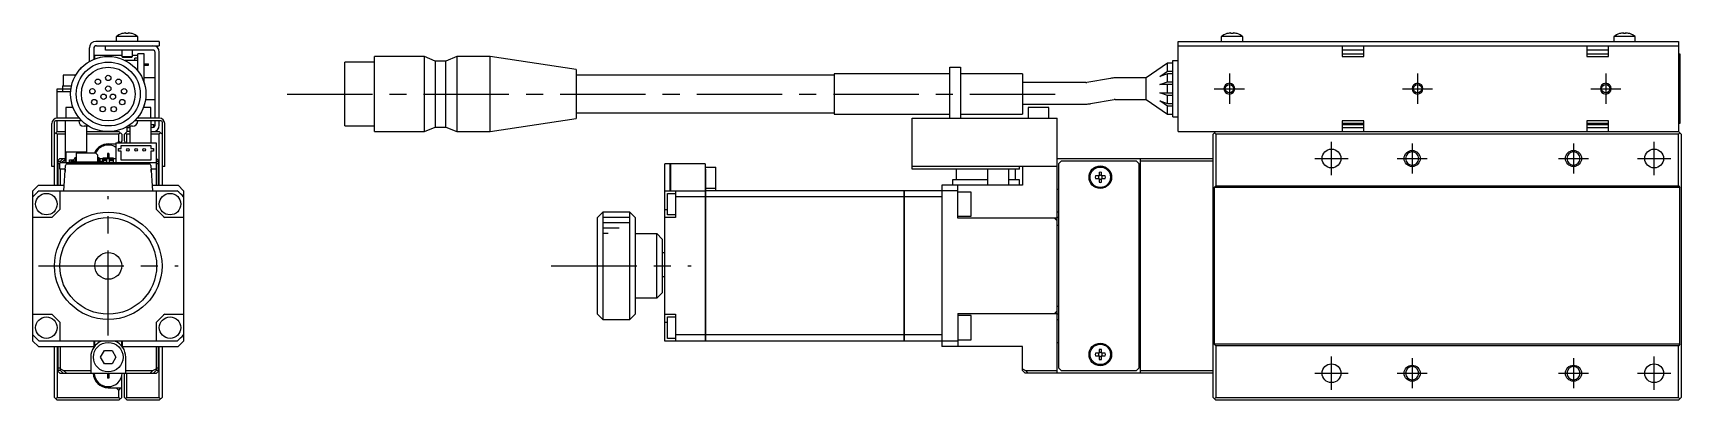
# Model space of a CAD drawing. Extents: x -1 to 643, y -8 to 203.
# Drawn here: x 336.5 to 643, y 73 to 141.4 of the extents above; entities that cross this region are included whole.
import ezdxf

# ---------------------------------------------------------------- set-up
doc = ezdxf.new("R2010")
doc.units = 0
doc.header["$LTSCALE"] = 0.5
doc.linetypes.add('CENTER', pattern=[50.8, 31.75, -6.35, 6.35, -6.35])
for name, color, linetype in [('MSM_CENTER', 1, 'CENTER'), ('MSM_CONTINUOUS', 7, 'CONTINUOUS'), ('MSM_NARROW', 5, 'CONTINUOUS')]:
    doc.layers.add(name, color=color, linetype=linetype)

msp = doc.modelspace()

# ---------------------------------------------------------------- linework, layer by layer
at = {"layer": 'MSM_CENTER'}
for p, q in [((559, 133.8), (559, 128.2)), ((594, 133.8), (594, 128.2)), ((629, 133.8), (629, 128.2)), ((383.75, 130), (528.75, 130)), ((556.2, 131), (561.8, 131)), ((591.2, 131), (596.8, 131)), ((626.2, 131), (631.8, 131)), ((578, 114.9), (578, 121.1)), ((593, 120.8), (593, 115.2)), ((623, 120.8), (623, 115.2)), ((638, 114.9), (638, 121.1)), ((574.9, 118), (581.1, 118)), ((590.2, 118), (595.8, 118)), ((620.2, 118), (625.8, 118)), ((634.9, 118), (641.1, 118)), ((350.5, 85), (350.5, 111)), ((337.5, 98), (363.5, 98)), ((432.9, 98), (458.91, 98)), ((578, 74.9), (578, 81.1)), ((593, 80.8), (593, 75.2)), ((623, 80.8), (623, 75.2)), ((638, 74.9), (638, 81.1)), ((574.9, 78), (581.1, 78)), ((590.2, 78), (595.8, 78)), ((620.2, 78), (625.8, 78)), ((634.9, 78), (641.1, 78))]:
    msp.add_line(p, q, dxfattribs=at)
at = {"layer": 'MSM_CONTINUOUS'}
for p, q in [((353.07, 141.26), (353.05, 141.26)), ((353.8, 141.26), (353.8, 141.39)), ((354.2, 141.26), (353.8, 141.26)), ((354.2, 141.39), (354.2, 141.26)), ((354.95, 141.26), (354.93, 141.26)), ((558.57, 141.26), (558.55, 141.26)), ((559.3, 141.26), (559.3, 141.39)), ((559.7, 141.26), (559.3, 141.26)), ((559.7, 141.39), (559.7, 141.26)), ((560.45, 141.26), (560.43, 141.26)), ((631.57, 141.26), (631.55, 141.26)), ((632.3, 141.26), (632.3, 141.39)), ((632.7, 141.26), (632.3, 141.26)), ((632.7, 141.39), (632.7, 141.26)), ((633.45, 141.26), (633.43, 141.26)), ((347, 136.06), (347, 138.6)), ((347.8, 138.5), (347.8, 136.46)), ((360, 139.8), (348.2, 139.8)), ((348.3, 139), (360, 139)), ((350, 138.2), (350, 139)), ((358.8, 138.2), (350, 138.2)), ((356, 140.7), (352, 140.7)), ((352, 140.7), (352, 139.8)), ((353, 138.2), (353, 137)), ((355, 137), (355, 138.2)), ((356, 139.8), (356, 140.7)), ((360, 139.8), (360, 139)), ((549.5, 123), (549.5, 139.8)), ((549.5, 139.8), (642.5, 139.8)), ((549.5, 139), (642.5, 139)), ((557.5, 140.7), (557.5, 139.8)), ((561.5, 140.7), (557.5, 140.7)), ((561.5, 139.8), (561.5, 140.7)), ((580, 139), (580, 137)), ((584, 138.2), (580, 138.2)), ((584, 137), (584, 139)), ((625.5, 139), (625.5, 137)), ((629.5, 138.2), (625.5, 138.2)), ((629.5, 137), (629.5, 139)), ((630.5, 140.7), (630.5, 139.8)), ((634.5, 140.7), (630.5, 140.7)), ((634.5, 139.8), (634.5, 140.7)), ((642.5, 139.8), (642.5, 123)), ((348, 137.25), (353, 137.25)), ((348, 136.54), (348, 137.25)), ((353, 137), (355, 137)), ((353, 137), (353.2, 136.8)), ((354.8, 136.8), (353.2, 136.8)), ((356, 136.25), (353.65, 136.25)), ((354.8, 136.8), (355, 137)), ((355, 137.25), (356, 137.25)), ((356, 136.71), (355.45, 136.71)), ((355.45, 136.25), (355.45, 136.71)), ((357.2, 137.5), (356, 137.5)), ((356, 134.33), (356, 137.5)), ((357.2, 132.03), (357.2, 137.5)), ((357.2, 135.63), (358, 135.63)), ((357.2, 135.38), (358, 135.38)), ((358, 135.38), (358, 135.63)), ((359.2, 125.5), (359.2, 137.8)), ((360, 125.5), (360, 137.8)), ((400, 135.95), (394.5, 135.95)), ((394.5, 124.05), (394.5, 135.95)), ((409.3, 137), (400, 137)), ((400, 123), (400, 137)), ((411.3, 136.15), (409.3, 137)), ((409.3, 123), (409.3, 137)), ((413.3, 136.15), (411.3, 136.15)), ((411.3, 136.15), (411.3, 123.85)), ((415.3, 137), (413.3, 136.15)), ((413.3, 123.85), (413.3, 136.15)), ((421.5, 137), (415.3, 137)), ((415.3, 137), (415.3, 123)), ((437.5, 134.57), (421.5, 137)), ((421.5, 123), (421.5, 137)), ((507, 135), (509, 135)), ((507, 125.5), (507, 135)), ((509, 135), (509, 125.5)), ((547.5, 135.75), (543.5, 133)), ((548.5, 135.75), (547.5, 135.75)), ((547.5, 134.25), (547.5, 135.75)), ((548.5, 125.75), (548.5, 136.25)), ((548.5, 136.25), (549.5, 136.25)), ((580, 137.5), (584, 137.5)), ((580, 137), (584, 137)), ((625.5, 137.5), (629.5, 137.5)), ((625.5, 137), (629.5, 137)), ((642.5, 137.5), (642.8, 137.5)), ((642.8, 137.5), (642.8, 124.5)), ((344.44, 133.5), (342.1, 133.5)), ((342.1, 133.5), (342.1, 131.5)), ((359.2, 133), (357.2, 133)), ((437.5, 134.57), (437.5, 125.43)), ((485.5, 133.5), (437.5, 133.5)), ((485.5, 133.75), (485.5, 126.25)), ((507, 133.75), (485.5, 133.75)), ((520.5, 133.75), (509, 133.75)), ((520.5, 133.75), (520.5, 126.25)), ((532.31, 132.13), (520.5, 132.13)), ((536.89, 132.92), (532.49, 132.15)), ((543.5, 133), (537.76, 133)), ((543.5, 129), (543.5, 133)), ((546.05, 133.25), (547.5, 134.25)), ((547.5, 133.75), (546.05, 133.25)), ((546.05, 131.75), (547.5, 132.25)), ((547.5, 134.25), (548.5, 134.25)), ((548.5, 133.75), (547.5, 133.75)), ((547.5, 132.25), (547.5, 133.75)), ((547.5, 132.25), (548.5, 132.25)), ((341, 125.5), (341, 131)), ((341, 131), (343.57, 131)), ((341, 130.5), (343.52, 130.5)), ((342, 131.5), (343.66, 131.5)), ((342, 131.5), (342, 130.5)), ((357.43, 129), (359.2, 129)), ((533.18, 128.21), (537.59, 128.98)), ((537.76, 129), (543.5, 129)), ((543.5, 129), (547.5, 126.25)), ((548.5, 131.75), (546.05, 131.75)), ((547.5, 129.75), (546.05, 130.25)), ((546.05, 130.25), (548.5, 130.25)), ((546.05, 128.75), (547.5, 128.25)), ((547.5, 127.75), (546.05, 128.75)), ((547.5, 130.25), (547.5, 131.75)), ((548.5, 129.75), (547.5, 129.75)), ((547.5, 128.25), (547.5, 129.75)), ((343.96, 127.5), (342.6, 127.5)), ((342.6, 127.5), (342.6, 125.5)), ((345, 125.67), (345, 125.5)), ((356, 125.5), (356, 125.67)), ((358.4, 127.5), (357.04, 127.5)), ((357.2, 127.5), (357.2, 127.97)), ((358.4, 125.5), (358.4, 127.5)), ((437.5, 126.5), (485.5, 126.5)), ((485.5, 126.25), (507, 126.25)), ((509, 126.25), (520.5, 126.25)), ((520.5, 128.13), (532.31, 128.13)), ((525.4, 127.5), (521.6, 127.5)), ((521.6, 127.5), (521.6, 125.5)), ((525.4, 125.5), (525.4, 127.5)), ((547.5, 128.25), (548.5, 128.25)), ((548.5, 127.75), (547.5, 127.75)), ((547.5, 126.25), (547.5, 127.75)), ((547.5, 126.25), (548.5, 126.25)), ((548.5, 125.75), (549.5, 125.75)), ((340, 116.5), (340, 124.5)), ((340.5, 113), (340.5, 124.8)), ((340.5, 122.5), (341, 123)), ((345.6, 125), (340.7, 125)), ((341, 122.5), (340.75, 122.75)), ((345.14, 125.5), (341, 125.5)), ((341, 123), (341, 125)), ((341, 123), (342.5, 123)), ((342.5, 125), (342.5, 118)), ((346.89, 124), (346, 124)), ((346.5, 119.08), (346.5, 124)), ((346.5, 123), (352.5, 123)), ((353, 122.5), (352.5, 123)), ((352.75, 122.75), (352.5, 122.5)), ((353.5, 122.5), (354, 123)), ((353.7, 122.7), (353.9, 122.5)), ((354, 123), (354, 123.8)), ((354, 123.8), (354.5, 123.8)), ((354.5, 123), (354, 123)), ((355, 124), (354.11, 124)), ((354.5, 124), (354.5, 120.9)), ((360.3, 125), (355.4, 125)), ((360, 125.5), (355.86, 125.5)), ((358.5, 120.9), (358.5, 125)), ((358.5, 124.3), (359, 124.3)), ((358.8, 123.8), (358.5, 123.8)), ((358.5, 123), (360, 123)), ((359, 123.85), (359, 124.3)), ((359.2, 124.2), (359.2, 125)), ((360, 124.2), (360, 125)), ((360, 123), (360.5, 122.5)), ((360.25, 122.75), (360, 122.5)), ((360.5, 124.8), (360.5, 113)), ((361, 116.5), (361, 124.5)), ((394.5, 124.05), (400, 124.05)), ((400, 123), (409.3, 123)), ((409.3, 123), (411.3, 123.85)), ((411.3, 123.85), (413.3, 123.85)), ((413.3, 123.85), (415.3, 123)), ((415.3, 123), (421.5, 123)), ((421.5, 123), (437.5, 125.43)), ((500, 125.5), (527, 125.5)), ((500, 116), (500, 125.5)), ((527, 78), (527, 125.5)), ((549.5, 123), (642.5, 123)), ((556.5, 123), (556, 122.5)), ((556.25, 122.75), (556.5, 122.5)), ((584, 125), (580, 125)), ((580, 125), (580, 123)), ((584, 124.5), (580, 124.5)), ((580, 124.3), (584, 124.3)), ((580, 123.8), (584, 123.8)), ((584, 123), (584, 125)), ((629.5, 125), (625.5, 125)), ((625.5, 125), (625.5, 123)), ((629.5, 124.5), (625.5, 124.5)), ((625.5, 124.3), (629.5, 124.3)), ((625.5, 123.8), (629.5, 123.8)), ((629.5, 123), (629.5, 125)), ((642.8, 124.5), (642.5, 124.5)), ((643, 122.5), (642.5, 123)), ((642.5, 122.5), (642.75, 122.75)), ((342.5, 122.5), (341, 122.5)), ((341, 122.5), (341, 113)), ((352.5, 122.5), (346.5, 122.5)), ((350.5, 120.7), (351.92, 120.7)), ((351.92, 120.9), (351.92, 117.2)), ((351.92, 120.9), (359.42, 120.9)), ((352.5, 121.2), (352.2, 120.9)), ((352.42, 119.35), (352.42, 119.85)), ((352.42, 119.85), (352.92, 119.85)), ((352.5, 121.2), (352.5, 122.5)), ((352.71, 120.9), (352.5, 121.2)), ((352.92, 120.4), (358.42, 120.4)), ((352.92, 119.85), (352.92, 120.4)), ((353, 122.5), (353, 121.26)), ((353.5, 121.26), (353.5, 122.5)), ((353.7, 120.9), (353.5, 121.26)), ((353.9, 122.5), (353.9, 120.9)), ((354.5, 122.5), (353.9, 122.5)), ((358.42, 120.4), (358.42, 119.85)), ((358.42, 119.85), (358.92, 119.85)), ((360, 122.5), (358.5, 122.5)), ((358.92, 119.85), (358.92, 119.35)), ((359.42, 120.9), (359.42, 117.2)), ((360, 113), (360, 122.5)), ((556, 73.5), (556, 122.5)), ((642.5, 122.5), (556.5, 122.5)), ((556.5, 122.5), (556.5, 112.9)), ((642.5, 112.9), (642.5, 122.5)), ((643, 122.5), (643, 73.5)), ((340.5, 116.5), (340, 116.5)), ((341.5, 118), (341, 117.5)), ((341.2, 117.5), (341.6, 117.5)), ((341.2, 113), (341.2, 117.5)), ((341.5, 117), (341.2, 117)), ((341.5, 118), (342.6, 118)), ((341.5, 116), (341.5, 117.2)), ((359.5, 117.2), (341.5, 117.2)), ((341.6, 117.5), (342.1, 118)), ((341.6, 117.2), (341.6, 117.5)), ((342.21, 117.5), (341.61, 117.2)), ((342, 117.9), (342, 118)), ((342.6, 117.89), (342.21, 117.5)), ((342.6, 117.5), (342.21, 117.5)), ((342.25, 112), (342.58, 116.72)), ((346.4, 119.2), (342.6, 119.2)), ((342.6, 119.2), (342.6, 117.2)), ((342.88, 117), (358.12, 117)), ((343.32, 117.2), (343.32, 117.75)), ((343.32, 117.75), (344.16, 117.75)), ((343.55, 117.2), (343.55, 117.43)), ((344.06, 117.43), (343.55, 117.43)), ((343.8, 117.2), (343.8, 117.43)), ((343.86, 117.2), (343.86, 117.43)), ((344.16, 117.53), (344.16, 117.86)), ((344.28, 117.2), (344.28, 117.28)), ((344.39, 117.86), (344.39, 117.53)), ((344.39, 117.75), (344.6, 117.75)), ((344.6, 118.19), (344.49, 118.19)), ((344.6, 117.96), (344.49, 117.96)), ((344.6, 117.4), (344.6, 118.98)), ((344.7, 119.08), (348.08, 119.08)), ((348.4, 117.3), (344.7, 117.3)), ((346.28, 117.2), (346.28, 117.3)), ((346.4, 119.08), (346.4, 119.2)), ((346.4, 117.2), (346.4, 117.3)), ((347.25, 117.2), (347.25, 117.3)), ((347.81, 117.2), (347.81, 117.3)), ((348.15, 119.05), (348.47, 118.73)), ((348.5, 118.66), (348.5, 117.4)), ((348.61, 118.19), (348.5, 118.19)), ((348.61, 117.96), (348.5, 117.96)), ((348.5, 117.75), (348.71, 117.75)), ((348.5, 117.63), (348.71, 117.63)), ((348.71, 117.86), (348.71, 117.53)), ((348.91, 118), (351.92, 118)), ((348.94, 117.53), (348.94, 117.86)), ((348.94, 117.75), (349, 117.75)), ((348.94, 117.63), (349, 117.63)), ((349, 117.44), (349, 118)), ((349, 117.2), (349, 117.2)), ((349.55, 117.43), (349.04, 117.43)), ((349.23, 117.43), (349.23, 117.2)), ((349.3, 117.43), (349.3, 117.2)), ((350.29, 118.05), (349.5, 118.05)), ((349.5, 117.43), (349.5, 118.05)), ((349.5, 117.75), (350.25, 117.75)), ((349.5, 117.63), (350.25, 117.63)), ((349.55, 117.43), (349.55, 117.2)), ((350.03, 118.05), (350.04, 118)), ((350.25, 117.2), (350.25, 118)), ((350.64, 118.9), (350.35, 118.9)), ((350.35, 118.9), (350.35, 118.11)), ((350.64, 118.37), (350.35, 118.37)), ((350.64, 118.9), (350.64, 118.11)), ((351.5, 118.05), (350.7, 118.05)), ((350.75, 117.2), (350.75, 118)), ((350.75, 117.75), (351.5, 117.75)), ((350.75, 117.63), (351.5, 117.63)), ((350.97, 118.05), (350.96, 118)), ((351.5, 117.2), (351.5, 118.05)), ((352.92, 119.35), (352.42, 119.35)), ((352.92, 117.7), (352.92, 119.35)), ((358.42, 117.7), (352.92, 117.7)), ((358.92, 119.35), (358.42, 119.35)), ((358.42, 119.35), (358.42, 117.7)), ((358.42, 116.72), (358.75, 112)), ((359.5, 118), (359.42, 118)), ((359.42, 117.5), (359.8, 117.5)), ((360, 117.5), (359.5, 118)), ((359.5, 116), (359.5, 117.2)), ((359.8, 117), (359.5, 117)), ((359.8, 117.5), (359.8, 113)), ((361, 116.5), (360.5, 116.5)), ((455, 117), (454, 117)), ((454, 84), (454, 117)), ((455, 112), (455, 117)), ((455, 116.95), (455.05, 116.95)), ((461.5, 117), (455.05, 117)), ((455.05, 117), (455.05, 112)), ((461.5, 117), (461.5, 84)), ((527, 116.5), (500, 116.5)), ((520, 116), (520, 116.5)), ((520.5, 116.5), (520.5, 113)), ((527, 118), (556, 118)), ((527.7, 117.5), (527.2, 117)), ((527.2, 117), (527.2, 79)), ((541.7, 117.5), (527.7, 117.5)), ((542.2, 117), (541.7, 117.5)), ((542.2, 79), (542.2, 117)), ((542.5, 78), (542.5, 118)), ((556, 117.5), (542.5, 117.5)), ((342.53, 116), (341.5, 116)), ((341.6, 113), (341.6, 116)), ((342.5, 116), (342.5, 115.58)), ((359.5, 116), (358.47, 116)), ((358.5, 115.58), (358.5, 116)), ((359.4, 116), (359.4, 113)), ((461.5, 116.4), (463.5, 116.4)), ((461.5, 116), (461.55, 116)), ((461.55, 116), (461.55, 84)), ((463.5, 112), (463.5, 116.4)), ((520, 116), (500, 116)), ((507.5, 114), (507.5, 113)), ((514, 114), (507.5, 114)), ((508.25, 114), (508.25, 116)), ((514, 116), (514, 113)), ((518, 113), (518, 116)), ((520, 114), (518, 114)), ((519.25, 114), (519.25, 116)), ((520, 113), (520, 114)), ((534.76, 114.74), (534.08, 114.74)), ((534.08, 114.26), (534.76, 114.26)), ((534.76, 115.42), (534.76, 114.74)), ((534.76, 114.26), (534.76, 113.58)), ((535.24, 114.74), (535.24, 115.42)), ((535.92, 114.74), (535.24, 114.74)), ((535.24, 113.58), (535.24, 114.26)), ((535.24, 114.26), (535.92, 114.26)), ((337.5, 113), (336.5, 112)), ((336.5, 84), (336.5, 112)), ((337.5, 113), (342.32, 113)), ((337.65, 112), (363.35, 112)), ((341.5, 112), (341.5, 108.5)), ((358.68, 113), (363.5, 113)), ((359.5, 108.5), (359.5, 112)), ((364.5, 112), (363.5, 113)), ((364.5, 112), (364.5, 84)), ((454, 112), (461.5, 112)), ((454.5, 111.5), (456, 111.5)), ((454.5, 107.5), (454.5, 111.5)), ((456, 112), (456, 107)), ((461.5, 110.85), (456, 110.85)), ((461.5, 111.99), (461.55, 111.99)), ((461.5, 110.84), (461.55, 110.84)), ((461.55, 112.5), (463.5, 112.5)), ((498.5, 112), (461.55, 112)), ((498.5, 110.85), (461.55, 110.85)), ((498.5, 84), (498.5, 112)), ((498.5, 111.99), (498.55, 111.99)), ((498.5, 110.84), (498.55, 110.84)), ((498.55, 112), (498.55, 84)), ((508.5, 112), (498.55, 112)), ((505.5, 110.85), (498.55, 110.85)), ((505.5, 113), (505.5, 83)), ((520.5, 113), (505.5, 113)), ((508.5, 106.9), (508.5, 113)), ((511, 111.75), (508.5, 111.75)), ((511, 107.25), (511, 111.75)), ((527.2, 112.25), (527, 112.25)), ((542.5, 112.25), (542.2, 112.25)), ((542.5, 111.75), (542.2, 111.75)), ((556.2, 112.6), (556.5, 112.9)), ((556.2, 112.6), (556.2, 83.4)), ((642.8, 112.6), (556.2, 112.6)), ((556.5, 112.9), (642.5, 112.9)), ((642.5, 112.9), (642.8, 112.6)), ((642.8, 83.4), (642.8, 112.6)), ((442.5, 108), (441.5, 107)), ((442.5, 108), (442.5, 88)), ((447.5, 108), (442.5, 108)), ((447.5, 88), (447.5, 108)), ((448.5, 107), (447.5, 108)), ((454, 108.5), (454.5, 108.5)), ((456, 107.5), (454.5, 107.5)), ((527.2, 108), (527, 108)), ((340, 107), (336.5, 107)), ((364.5, 107), (361, 107)), ((441.5, 89), (441.5, 107)), ((448.5, 107), (448.5, 89)), ((456, 107), (454, 107)), ((508.5, 107.25), (511, 107.25)), ((527, 106.9), (508.5, 106.9)), ((526.5, 106.9), (527, 106.4)), ((527.2, 107), (527, 107)), ((527.2, 105.5), (527, 105.5)), ((542.2, 106.25), (542.5, 106.25)), ((448.5, 104), (452.5, 104)), ((453.5, 103), (452.5, 104)), ((452.5, 92), (452.5, 104)), ((453.5, 103), (453.5, 93)), ((542.3, 103), (542.2, 103)), ((542.3, 93), (542.3, 103)), ((542.5, 102.8), (542.3, 103)), ((453.5, 100.5), (454, 100.5)), ((453.5, 96), (454, 96)), ((452.5, 92), (448.5, 92)), ((452.5, 92), (453.5, 93)), ((542.2, 93), (542.3, 93)), ((542.3, 93), (542.5, 93.2)), ((336.5, 89), (340, 89)), ((361, 89), (364.5, 89)), ((441.5, 89), (442.5, 88)), ((447.5, 88), (448.5, 89)), ((454, 89), (456, 89)), ((456, 89), (456, 84)), ((508.5, 89.1), (527, 89.1)), ((508.5, 89.1), (508.5, 83)), ((527, 89.6), (526.5, 89.1)), ((527, 90.5), (527.2, 90.5)), ((527.2, 89), (527, 89)), ((542.5, 89.75), (542.2, 89.75)), ((341.5, 87.5), (341.5, 84)), ((359.5, 84), (359.5, 87.5)), ((442.5, 88), (447.5, 88)), ((454, 87.5), (454.5, 87.5)), ((454.5, 88.5), (456, 88.5)), ((454.5, 84.5), (454.5, 88.5)), ((511, 88.75), (508.5, 88.75)), ((511, 84.25), (511, 88.75)), ((527, 88), (527.2, 88)), ((336.5, 84), (337.5, 83)), ((337.5, 83), (347.9, 83)), ((363.35, 84), (337.65, 84)), ((340.5, 73.5), (340.5, 83)), ((341, 83), (341, 73.5)), ((341.2, 78.5), (341.2, 83)), ((341.6, 78.5), (341.6, 83)), ((347.9, 83), (347.9, 84)), ((348.01, 83.09), (348.01, 84)), ((352.99, 84), (352.99, 83.09)), ((353.1, 84), (353.1, 83)), ((353.1, 83), (363.5, 83)), ((359.4, 83), (359.4, 78.5)), ((359.8, 83), (359.8, 78.5)), ((360, 73.5), (360, 83)), ((360.5, 83), (360.5, 73.5)), ((363.5, 83), (364.5, 84)), ((461.5, 84), (454, 84)), ((456, 84.5), (454.5, 84.5)), ((461.5, 85.15), (456, 85.15)), ((461.5, 85.16), (461.55, 85.16)), ((461.5, 84.01), (461.55, 84.01)), ((498.5, 85.15), (461.55, 85.15)), ((498.5, 84), (461.55, 84)), ((498.5, 85.16), (498.55, 85.16)), ((498.5, 84.01), (498.55, 84.01)), ((505.5, 85.15), (498.55, 85.15)), ((508.5, 84), (498.55, 84)), ((520.5, 83), (505.5, 83)), ((508.5, 84.25), (511, 84.25)), ((520.5, 78.5), (520.5, 83)), ((527, 83.75), (527.2, 83.75)), ((542.2, 84.25), (542.5, 84.25)), ((542.2, 83.75), (542.5, 83.75)), ((556.5, 83.1), (556.2, 83.4)), ((642.8, 83.4), (556.2, 83.4)), ((556.5, 83.1), (556.5, 73.5)), ((642.5, 83.1), (556.5, 83.1)), ((642.8, 83.4), (642.5, 83.1)), ((642.5, 73.5), (642.5, 83.1)), ((347.25, 81), (347.25, 78)), ((349.06, 81), (349.78, 82.25)), ((349.78, 79.75), (349.06, 81)), ((349.78, 82.25), (351.22, 82.25)), ((351.22, 79.75), (349.78, 79.75)), ((351.22, 82.25), (351.94, 81)), ((351.94, 81), (351.22, 79.75)), ((353.75, 78), (353.75, 81)), ((534.76, 81.74), (534.08, 81.74)), ((534.08, 81.26), (534.76, 81.26)), ((534.76, 82.42), (534.76, 81.74)), ((534.76, 81.26), (534.76, 80.58)), ((535.24, 81.74), (535.24, 82.42)), ((535.92, 81.74), (535.24, 81.74)), ((535.24, 80.58), (535.24, 81.26)), ((535.24, 81.26), (535.92, 81.26)), ((341, 78.5), (341.5, 78)), ((341.2, 79), (341.6, 79)), ((341.6, 78.5), (341.2, 78.5)), ((341.5, 78), (359.5, 78)), ((341.6, 78.81), (342.21, 78.5)), ((342.1, 78), (341.6, 78.5)), ((342, 78), (342, 78.1)), ((342.21, 78.5), (342.71, 78)), ((342.21, 78.5), (347.25, 78.5)), ((349.5, 77.96), (349.5, 78)), ((350.29, 77.96), (349.5, 77.96)), ((350.04, 78), (350.03, 77.96)), ((350.35, 77.9), (350.35, 77.1)), ((350.35, 77.63), (350.64, 77.63)), ((350.64, 77.1), (350.35, 77.1)), ((350.64, 77.9), (350.64, 77.1)), ((351.5, 77.96), (350.7, 77.96)), ((350.96, 78), (350.97, 77.96)), ((351.5, 77.96), (351.5, 78)), ((353, 73.5), (353, 77.39)), ((353.5, 73.5), (353.5, 78)), ((353.75, 78.5), (358.79, 78.5)), ((353.9, 78), (353.9, 73.5)), ((358.29, 78), (358.79, 78.5)), ((358.79, 78.5), (359.4, 78.81)), ((359.4, 78.5), (358.9, 78)), ((359, 78), (359, 78.1)), ((359.4, 79), (359.8, 79)), ((359.8, 78.5), (359.4, 78.5)), ((359.5, 78), (360, 78.5)), ((520.5, 78.81), (521.11, 78.5)), ((521, 78), (520.5, 78.5)), ((556, 78), (521, 78)), ((521.11, 78.5), (527, 78.5)), ((521.11, 78.5), (521.61, 78)), ((527.2, 79), (527.7, 78.5)), ((527.7, 78.5), (541.7, 78.5)), ((541.7, 78.5), (542.2, 79)), ((542.5, 78.5), (556, 78.5)), ((350.5, 75.3), (353, 75.3)), ((352, 75.3), (352.5, 74.8)), ((352.5, 74.8), (352.85, 75.3)), ((352.5, 73.5), (352.5, 74.8)), ((341, 73), (340.5, 73.5)), ((340.75, 73.25), (341, 73.5)), ((341, 73.5), (352.5, 73.5)), ((352.5, 73), (341, 73)), ((352.5, 73.5), (352.75, 73.25)), ((353, 73.5), (352.5, 73)), ((354, 73), (353.5, 73.5)), ((353.9, 73.5), (353.7, 73.3)), ((353.9, 73.5), (360, 73.5)), ((360, 73), (354, 73)), ((360, 73.5), (360.25, 73.25)), ((360.5, 73.5), (360, 73)), ((556, 73.5), (556.5, 73)), ((556.5, 73.5), (556.25, 73.25)), ((556.5, 73.5), (642.5, 73.5)), ((642.5, 73), (556.5, 73)), ((642.75, 73.25), (642.5, 73.5)), ((642.5, 73), (643, 73.5))]:
    msp.add_line(p, q, dxfattribs=at)
for centre, radius in [((350.5, 130), 7), ((350.5, 130), 5.95), ((350.5, 130), 5), ((348.57, 132.3), 0.5), ((350.5, 133), 0.5), ((352.43, 132.3), 0.5), ((347.55, 130.52), 0.5), ((347.9, 128.5), 0.5), ((349.63, 129.5), 0.5), ((350.5, 131), 0.5), ((351.37, 129.5), 0.5), ((353.1, 128.5), 0.5), ((353.45, 130.52), 0.5), ((559, 131), 0.783), ((594, 131), 0.783), ((629, 131), 0.783), ((349.47, 127.18), 0.5), ((351.53, 127.18), 0.5), ((354.17, 119.6), 0.25), ((355.67, 119.6), 0.25), ((357.17, 119.6), 0.25), ((578, 118), 1.75), ((638, 118), 1.75), ((535, 114.5), 2.1), ((535, 114.5), 1.9), ((339, 109.5), 2), ((362, 109.5), 2), ((350.5, 98), 10), ((350.5, 98), 9), ((350.5, 98), 2.5), ((339, 86.5), 2), ((362, 86.5), 2), ((350.5, 81), 2.75), ((535, 81.5), 2.1), ((535, 81.5), 1.9), ((578, 78), 1.75), ((638, 78), 1.75)]:
    msp.add_circle(centre, radius, dxfattribs=at)
at = {"layer": 'MSM_CONTINUOUS', "extrusion": (0, 0, -1)}
for centre in [(-593, 118), (-623, 118), (-593, 78), (-623, 78)]:
    msp.add_circle(centre, 1.23, dxfattribs=at)
at = {"layer": 'MSM_CONTINUOUS'}
for centre, radius, start, end in [((354, 138.2), 3.2, 107.27, 128.6822), ((354, 138.2), 3.19, 93.5904, 106.9053), ((354, 138.2), 3.19, 73.0947, 86.4096), ((354, 138.2), 3.2, 51.3178, 72.73), ((559.5, 138.2), 3.2, 107.27, 128.6822), ((559.5, 138.2), 3.19, 93.5904, 106.9053), ((559.5, 138.2), 3.19, 73.0947, 86.4097), ((559.5, 138.2), 3.2, 51.3178, 72.73), ((632.5, 138.2), 3.2, 107.27, 128.6822), ((632.5, 138.2), 3.19, 93.5903, 106.9053), ((632.5, 138.2), 3.19, 73.0947, 86.4096), ((632.5, 138.2), 3.2, 51.3178, 72.73), ((348.2, 138.6), 1.2, 90, 180), ((348.3, 138.5), 0.5, 90, 180), ((358.8, 137.8), 1.2, 0, 90), ((358.8, 137.8), 0.4, 0, 90), ((346, 134), 1, 125.7317, 151.0012), ((355, 134), 1, 28.9988, 54.2683), ((532.31, 133.13), 1, 270, 280), ((537.76, 128), 5, 90, 100), ((537.76, 128), 1, 90, 100), ((532.31, 133.13), 5, 270, 280), ((341, 124.5), 1, 90, 180), ((340.7, 124.8), 0.2, 90, 180), ((346, 125), 1, 180, 270), ((355, 125), 1, 270, 0), ((358.8, 124.2), 1.2, 270, 0), ((358.8, 124.2), 0.4, 270, 0), ((360, 124.5), 1, 0, 90), ((360.3, 124.8), 0.2, 0, 90), ((350.5, 117.9), 2.8, 90, 155.0752), ((350.5, 117.9), 2.6, 56.7648, 154.089), ((353.75, 120.6), 1, 138.5904, 162.5424), ((342.88, 116.7), 0.3, 90, 176), ((344.06, 117.53), 0.33, 270, 0), ((344.06, 117.53), 0.1, 270, 0), ((344.49, 117.86), 0.33, 90, 180), ((344.49, 117.86), 0.1, 90, 180), ((344.7, 118.98), 0.1, 90, 180), ((344.7, 117.4), 0.1, 180, 270), ((348.08, 118.98), 0.1, 45, 90), ((348.4, 117.4), 0.1, 270, 0), ((348.4, 118.66), 0.1, 0, 45), ((348.61, 117.86), 0.33, 0, 90), ((348.61, 117.86), 0.1, 0, 90), ((349.04, 117.53), 0.33, 180, 270), ((349.04, 117.53), 0.1, 180, 270), ((350.29, 118.11), 0.06, 270, 0), ((350.7, 118.11), 0.06, 180, 270), ((358.12, 116.7), 0.3, 4, 90), ((535, 114.5), 0.95, 165.3667, 194.6333), ((535, 114.5), 0.365, 138.8496, 221.1504), ((535, 114.5), 0.95, 75.3667, 104.6333), ((535, 114.5), 0.365, 48.8496, 131.1504), ((535, 114.5), 0.365, 228.8496, 311.1504), ((535, 114.5), 0.95, 255.3667, 284.6333), ((535, 114.5), 0.365, 318.8496, 41.1504), ((535, 114.5), 0.95, 345.3667, 14.6333), ((350.5, 98), 19, 132.5369, 137.4631), ((350.5, 98), 19, 42.5369, 47.4631), ((327.34, 121.16), 19, 311.7998, 318.2002), ((373.66, 121.16), 19, 221.7998, 228.2002), ((327.34, 74.84), 19, 41.7998, 48.2002), ((373.66, 74.84), 19, 131.7998, 138.2002), ((350.5, 98), 19, 222.5369, 227.4631), ((350.5, 81), 3.25, 112.6042, 180), ((350.5, 81), 3.25, 0, 67.3875), ((350.5, 98), 19, 312.5369, 317.4631), ((535, 81.5), 0.95, 165.3667, 194.6333), ((535, 81.5), 0.365, 138.8496, 221.1504), ((535, 81.5), 0.95, 75.3667, 104.6333), ((535, 81.5), 0.365, 48.8496, 131.1504), ((535, 81.5), 0.365, 228.8496, 311.1504), ((535, 81.5), 0.95, 255.3667, 284.6333), ((535, 81.5), 0.365, 318.8496, 41.1504), ((535, 81.5), 0.95, 345.3667, 14.6333), ((350.5, 78.1), 2.8, 182.0467, 270), ((350.5, 78.1), 2.6, 182.2042, 357.7958), ((350.29, 77.9), 0.06, 0, 90), ((350.7, 77.9), 0.06, 90, 180)]:
    msp.add_arc(centre, radius, start, end, dxfattribs=at)
at = {"layer": 'MSM_NARROW'}
for p, q in [((447.5, 107), (442.5, 107)), ((447.5, 106), (442.5, 106)), ((445.5, 105), (442.5, 105)), ((443.5, 104), (442.5, 104))]:
    msp.add_line(p, q, dxfattribs=at)
at = {"layer": 'MSM_NARROW', "extrusion": (0, 0, -1)}
for centre in [(-559, 131), (-594, 131), (-629, 131)]:
    msp.add_circle(centre, 1, dxfattribs=at)
at = {"layer": 'MSM_NARROW'}
for centre in [(593, 118), (623, 118), (593, 78), (623, 78)]:
    msp.add_circle(centre, 1.5, dxfattribs=at)

doc.saveas('drawing.dxf')
